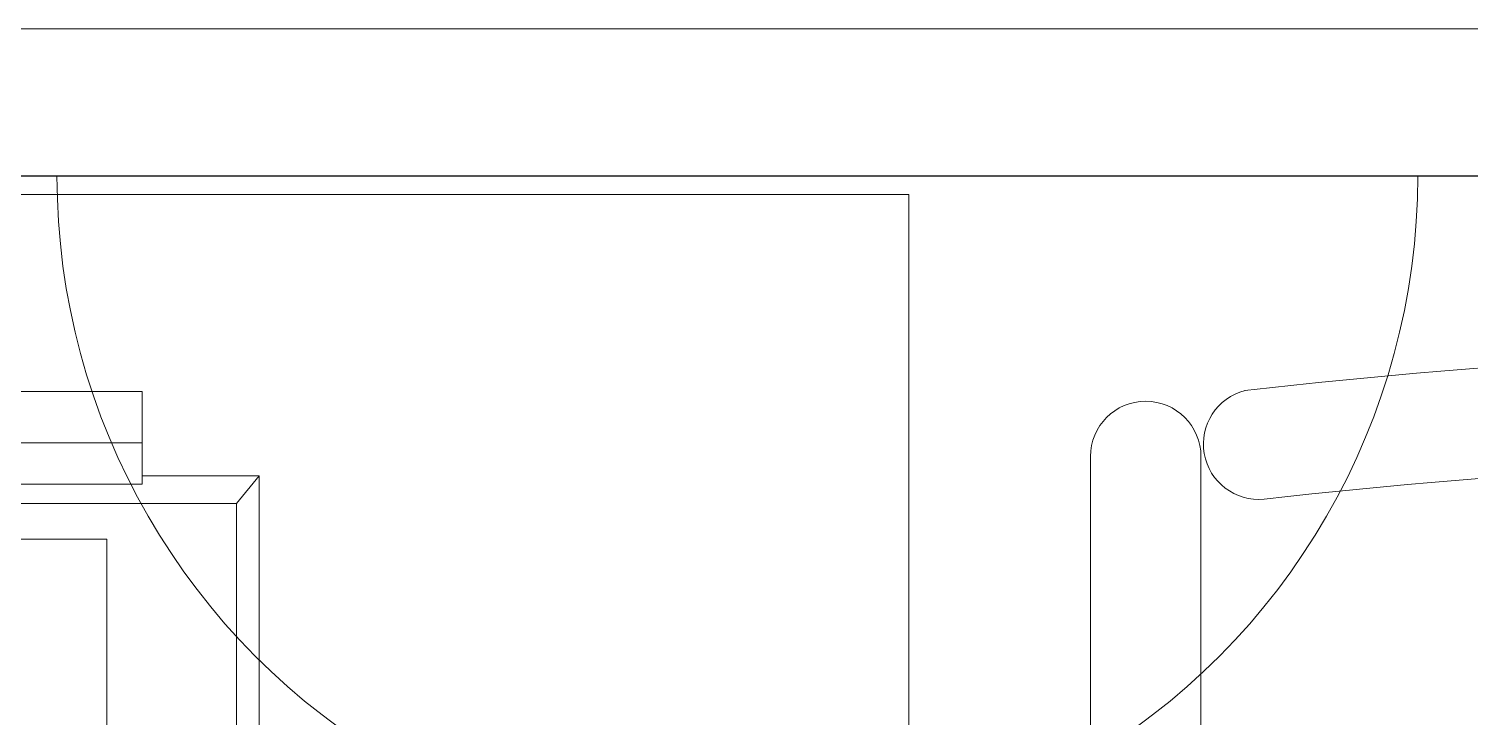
# Model space of a CAD drawing. Header units: metres. Extents: x 75097 to 220762, y -1557923 to -1361206.
# Drawn here: x 193038.7 to 193429.7, y -1455384.5 to -1455197.7 of the extents above; entities that cross this region are included whole.
import ezdxf

# ---------------------------------------------------------------- set-up
doc = ezdxf.new("R2010")
doc.units = ezdxf.units.M
doc.layers.get('0').update_dxf_attribs({"lineweight": 0})
doc.layers.add('A-100 - Copy$0$axes', color=8, linetype='Continuous')
for name, color, linetype, lineweight in [('A-100 - Copy$0$Medical Equipment and Furniture', 8, 'Continuous', 0), ('A-100 - Copy$0$NEW', 8, 'Continuous', 5), ('A-100 - Copy$0$Walls', 8, 'Continuous', 0)]:
    doc.layers.add(name, color=color, linetype=linetype, lineweight=lineweight)
doc.layers.add('E-POWR', color=7, linetype='Continuous', lineweight=9, true_color=0x4e7e3e)

# ---------------------------------------------------------------- blocks, each defined once
blk = doc.blocks.new('NORMAL SOCKET')
at = {"layer": 'E-POWR'}
for p, q in [((0, 307.68), (0, 615.36)), ((-307.68, 0), (307.68, 0))]:
    blk.add_line(p, q, dxfattribs=at)
blk.add_ellipse((0, 0), major_axis=(32.75, 305.93), ratio=1, start_param=4.81904, end_param=7.960633, dxfattribs=at)
blk = doc.blocks.new('*X106')
for p, q in [((5, 3), (5, 3)), ((5, 3), (5, 3)), ((5, 3), (5, 3)), ((5, 3), (5, 3)), ((5, 3), (5, 3)), ((5, 3), (5, 3)), ((5, 3), (5, 3)), ((5, 3), (5, 3)), ((5, 3), (5, 3)), ((5, 3), (5, 3)), ((5, 3), (5, 3)), ((5, 3), (5, 3)), ((5, 3), (5, 3)), ((5, 3), (5, 3)), ((5, 3), (5, 3)), ((5, 3), (5, 3)), ((5, 3), (5, 3)), ((5, 3), (5, 3)), ((5, 3), (5, 3)), ((5, 3), (5, 3)), ((5, 3), (5, 3)), ((5, 3), (5, 3)), ((5, 3), (5, 3)), ((5, 3), (5, 3)), ((5, 3), (5, 3)), ((5, 3), (5, 3)), ((5, 3), (5, 3)), ((5, 3), (5, 3)), ((5, 3), (5, 3)), ((5, 3), (5, 3)), ((5, 3), (5, 3)), ((5, 3), (5, 3)), ((5, 3), (5, 3)), ((5, 3), (5, 3)), ((5, 3), (5, 3)), ((5, 3), (5, 3)), ((5, 3), (5, 3)), ((5, 3), (5, 3)), ((5, 3), (5, 3)), ((5, 3), (5, 3)), ((5, 3), (5, 3)), ((5, 3), (5, 3)), ((5, 3), (5, 3)), ((5, 3), (5, 3)), ((5, 3), (5, 3)), ((5, 3), (5, 3)), ((5, 3), (5, 3)), ((5, 3), (5, 3)), ((5, 3), (5, 3)), ((5, 3), (5, 3)), ((5, 3), (5, 3)), ((5, 3), (5, 3)), ((5, 3), (5, 3)), ((5, 3), (5, 3)), ((5, 3), (5, 3)), ((5, 3), (5, 3)), ((5, 3), (5, 3)), ((5, 3), (5, 3)), ((5, 3), (5, 3)), ((5, 3), (5, 3)), ((5, 3), (5, 3)), ((5, 3), (5, 3)), ((5, 3), (5, 3)), ((5, 3), (5, 3)), ((5, 3), (5, 3)), ((5, 3), (5, 3)), ((6, 3), (5, 3)), ((5, 3), (5, 3)), ((6, 3), (5, 3)), ((5, 3), (5, 3)), ((6, 3), (5, 3)), ((5, 3), (5, 3)), ((6, 3), (5, 3)), ((5, 3), (5, 3)), ((5, 3), (5, 3)), ((5, 3), (5, 3)), ((5, 3), (5, 3)), ((5, 3), (5, 3)), ((5, 3), (5, 3)), ((5, 3), (5, 3)), ((5, 3), (5, 3)), ((5, 3), (5, 3)), ((5, 3), (5, 3)), ((5, 3), (5, 3)), ((5, 3), (5, 3)), ((5, 3), (5, 3)), ((5, 3), (5, 3)), ((5, 3), (5, 3)), ((5, 3), (5, 3)), ((5, 3), (5, 3)), ((5, 3), (5, 3)), ((5, 3), (5, 3)), ((5, 3), (5, 3)), ((5, 3), (5, 3)), ((5, 3), (5, 3)), ((5, 3), (5, 3)), ((6, 3), (6, 3)), ((6, 3), (6, 3)), ((6, 3), (6, 3)), ((6, 3), (6, 3)), ((6, 3), (6, 3)), ((6, 3), (6, 3)), ((6, 3), (6, 3)), ((6, 3), (6, 3)), ((6, 3), (6, 3)), ((6, 3), (6, 3)), ((6, 3), (6, 3)), ((6, 3), (6, 3)), ((6, 3), (6, 3)), ((6, 3), (6, 3)), ((6, 3), (6, 3)), ((6, 3), (6, 3)), ((6, 3), (6, 3)), ((6, 3), (6, 3)), ((6, 3), (6, 3)), ((6, 3), (6, 3)), ((6, 3), (6, 3)), ((6, 3), (6, 3)), ((6, 3), (6, 3)), ((6, 3), (6, 3)), ((6, 3), (6, 3)), ((6, 3), (6, 3)), ((6, 3), (6, 3)), ((6, 3), (6, 3)), ((6, 3), (6, 3)), ((6, 3), (6, 3)), ((6, 3), (6, 3)), ((6, 3), (6, 3)), ((6, 3), (6, 3)), ((6, 3), (6, 3)), ((6, 3), (6, 3)), ((6, 3), (6, 3)), ((6, 3), (6, 3)), ((6, 3), (6, 3)), ((6, 3), (6, 3)), ((6, 3), (6, 3)), ((6, 3), (6, 3)), ((6, 3), (6, 3)), ((6, 3), (6, 3)), ((6, 3), (6, 3)), ((6, 3), (6, 3)), ((6, 3), (6, 3)), ((6, 3), (6, 3)), ((6, 3), (6, 3)), ((6, 3), (6, 3)), ((6, 3), (6, 3)), ((6, 3), (6, 3)), ((6, 3), (6, 3)), ((6, 3), (6, 3)), ((6, 3), (6, 3)), ((6, 3), (6, 3)), ((6, 3), (6, 3)), ((6, 3), (6, 3)), ((6, 3), (6, 3)), ((6, 3), (6, 3)), ((6, 3), (6, 3)), ((6, 3), (6, 3)), ((6, 3), (6, 3)), ((6, 3), (6, 3)), ((6, 3), (6, 3)), ((6, 3), (6, 3)), ((6, 3), (6, 3)), ((6, 3), (6, 3)), ((6, 3), (6, 3)), ((6, 3), (6, 3)), ((6, 3), (6, 3)), ((6, 3), (6, 3)), ((6, 3), (6, 3)), ((6, 3), (6, 3)), ((6, 3), (6, 3)), ((6, 3), (6, 3)), ((6, 3), (6, 3)), ((6, 3), (6, 3)), ((6, 3), (6, 3)), ((6, 3), (6, 3)), ((6, 3), (6, 3)), ((6, 3), (6, 3)), ((6, 3), (6, 3)), ((6, 3), (6, 3)), ((6, 3), (6, 3)), ((6, 3), (6, 3)), ((6, 3), (6, 3)), ((6, 3), (6, 3)), ((6, 3), (6, 3)), ((6, 3), (6, 3)), ((6, 3), (6, 3)), ((6, 3), (6, 3)), ((6, 3), (6, 3)), ((6, 3), (6, 3)), ((6, 3), (6, 3)), ((6, 3), (6, 3)), ((6, 3), (6, 3)), ((6, 3), (6, 3)), ((6, 3), (6, 3)), ((6, 3), (6, 3)), ((6, 3), (6, 3)), ((6, 3), (6, 3)), ((6, 3), (6, 3)), ((6, 3), (6, 3)), ((6, 3), (6, 3)), ((6, 3), (6, 3)), ((6, 3), (6, 3)), ((6, 3), (6, 3)), ((6, 3), (6, 3)), ((6, 3), (6, 3)), ((6, 3), (6, 3)), ((6, 3), (6, 3)), ((6, 3), (6, 3)), ((6, 3), (6, 3)), ((6, 3), (6, 3)), ((6, 3), (6, 3)), ((6, 3), (6, 3)), ((6, 3), (6, 3)), ((6, 3), (6, 3)), ((6, 3), (6, 3)), ((6, 3), (6, 3)), ((6, 3), (6, 3)), ((6, 3), (6, 3)), ((6, 3), (6, 3)), ((6, 3), (6, 3)), ((6, 3), (6, 3)), ((6, 3), (6, 3)), ((6, 3), (6, 3)), ((6, 3), (6, 3)), ((6, 3), (6, 3)), ((6, 3), (6, 3)), ((6, 3), (6, 3)), ((6, 3), (6, 3)), ((6, 3), (6, 3)), ((6, 3), (6, 3)), ((6, 3), (6, 3)), ((6, 3), (6, 3)), ((6, 3), (6, 3)), ((6, 3), (6, 3)), ((6, 3), (6, 3)), ((6, 3), (6, 3)), ((6, 3), (6, 3)), ((6, 3), (6, 3)), ((6, 3), (6, 3)), ((6, 3), (6, 3)), ((6, 3), (6, 3)), ((6, 3), (6, 3)), ((6, 3), (6, 3)), ((6, 3), (6, 3)), ((6, 3), (6, 3)), ((6, 3), (6, 3)), ((6, 3), (6, 3)), ((6, 3), (6, 3)), ((6, 3), (6, 3)), ((6, 3), (6, 3)), ((6, 3), (6, 3)), ((6, 3), (6, 3)), ((6, 3), (6, 3)), ((6, 3), (6, 3)), ((6, 3), (6, 3)), ((6, 3), (6, 3)), ((6, 3), (6, 3)), ((6, 3), (6, 3)), ((6, 3), (6, 3)), ((6, 3), (6, 3)), ((6, 3), (6, 3)), ((6, 3), (6, 3)), ((6, 3), (6, 3)), ((6, 3), (6, 3)), ((6, 3), (6, 3)), ((6, 3), (6, 3)), ((6, 3), (6, 3)), ((6, 3), (6, 3)), ((6, 3), (6, 3)), ((6, 3), (6, 3)), ((6, 3), (6, 3)), ((6, 3), (6, 3)), ((6, 3), (6, 3)), ((6, 3), (6, 3)), ((6, 3), (6, 3)), ((6, 3), (6, 3)), ((6, 3), (6, 3)), ((6, 3), (6, 3)), ((6, 3), (6, 3)), ((6, 3), (6, 3)), ((6, 3), (6, 3)), ((6, 3), (6, 3)), ((6, 3), (6, 3)), ((6, 3), (6, 3)), ((6, 3), (6, 3)), ((6, 3), (6, 3)), ((6, 3), (6, 3)), ((6, 3), (6, 3)), ((6, 3), (6, 3)), ((6, 3), (6, 3)), ((6, 3), (6, 3)), ((6, 3), (6, 3)), ((6, 3), (6, 3)), ((6, 3), (6, 3)), ((6, 3), (6, 3)), ((6, 3), (6, 3)), ((6, 3), (6, 3)), ((6, 3), (6, 3)), ((6, 3), (6, 3)), ((6, 3), (6, 3)), ((6, 3), (5, 3)), ((6, 3), (5, 3)), ((6, 3), (5, 3)), ((6, 3), (5, 3)), ((6, 3), (5, 3)), ((6, 3), (6, 3)), ((6, 3), (6, 3)), ((6, 3), (6, 3)), ((6, 3), (6, 3)), ((6, 3), (6, 3)), ((6, 3), (6, 3)), ((6, 3), (6, 3)), ((6, 3), (6, 3)), ((6, 3), (6, 3)), ((6, 3), (6, 3)), ((6, 3), (6, 3)), ((6, 3), (6, 3)), ((6, 3), (6, 3)), ((6, 3), (6, 3)), ((6, 3), (6, 3)), ((6, 3), (6, 3)), ((6, 3), (6, 3)), ((6, 3), (6, 3)), ((6, 3), (6, 3)), ((6, 3), (6, 3)), ((6, 3), (6, 3)), ((6, 3), (6, 3)), ((6, 3), (6, 3)), ((6, 3), (6, 3)), ((6, 3), (6, 3)), ((6, 3), (6, 3)), ((6, 3), (6, 3)), ((6, 3), (6, 3)), ((6, 3), (6, 3)), ((6, 3), (6, 3)), ((6, 3), (6, 3)), ((6, 3), (6, 3)), ((6, 3), (6, 3)), ((6, 3), (6, 3)), ((6, 3), (6, 3)), ((6, 3), (6, 3)), ((6, 3), (6, 3)), ((6, 3), (6, 3)), ((6, 3), (6, 3)), ((6, 3), (6, 3)), ((6, 3), (6, 3)), ((6, 3), (6, 3)), ((6, 3), (6, 3)), ((6, 3), (6, 3)), ((6, 3), (6, 3)), ((6, 3), (6, 3)), ((6, 3), (6, 3)), ((6, 3), (6, 3)), ((6, 3), (6, 3)), ((6, 3), (6, 3)), ((6, 3), (6, 3)), ((6, 3), (6, 3)), ((6, 3), (6, 3)), ((6, 3), (6, 3)), ((6, 3), (6, 3)), ((6, 3), (6, 3)), ((6, 3), (6, 3)), ((6, 3), (6, 3)), ((6, 3), (6, 3)), ((6, 3), (6, 3)), ((6, 3), (6, 3)), ((6, 3), (6, 3)), ((6, 3), (6, 3)), ((6, 3), (6, 3)), ((6, 3), (6, 3)), ((6, 3), (6, 3)), ((6, 3), (6, 3)), ((6, 3), (6, 3)), ((6, 3), (6, 3)), ((6, 3), (6, 3)), ((6, 3), (6, 3)), ((6, 3), (6, 3)), ((6, 3), (6, 3)), ((6, 3), (6, 3)), ((6, 3), (6, 3)), ((6, 3), (6, 3)), ((6, 3), (6, 3)), ((6, 3), (6, 3)), ((6, 3), (6, 3)), ((6, 3), (6, 3)), ((6, 3), (6, 3)), ((6, 3), (6, 3)), ((6, 3), (6, 3)), ((6, 3), (6, 3)), ((6, 3), (6, 3)), ((6, 3), (6, 3)), ((6, 3), (6, 3)), ((6, 3), (6, 3)), ((6, 3), (6, 3)), ((6, 3), (6, 3)), ((6, 3), (6, 3)), ((6, 3), (6, 3)), ((6, 3), (6, 3)), ((6, 3), (6, 3)), ((6, 3), (6, 3)), ((6, 3), (6, 3)), ((6, 3), (6, 3)), ((6, 3), (6, 3)), ((6, 3), (6, 3)), ((6, 3), (6, 3)), ((6, 3), (6, 3)), ((6, 3), (6, 3)), ((6, 3), (6, 3)), ((6, 3), (6, 3)), ((6, 3), (6, 3)), ((6, 3), (6, 3)), ((6, 3), (6, 3)), ((6, 3), (6, 3)), ((6, 3), (6, 3)), ((6, 3), (6, 3)), ((6, 3), (6, 3)), ((6, 3), (6, 3)), ((6, 3), (6, 3)), ((6, 3), (6, 3)), ((6, 3), (6, 3)), ((6, 3), (6, 3)), ((6, 3), (6, 3)), ((6, 3), (6, 3)), ((6, 3), (6, 3)), ((6, 3), (6, 3)), ((6, 3), (6, 3)), ((6, 3), (6, 3)), ((6, 3), (6, 3)), ((6, 3), (6, 3)), ((6, 3), (6, 3)), ((6, 3), (6, 3)), ((6, 3), (6, 3)), ((6, 3), (6, 3)), ((6, 3), (6, 3)), ((6, 3), (6, 3)), ((6, 3), (6, 3)), ((6, 3), (6, 3)), ((6, 3), (6, 3)), ((6, 3), (6, 3)), ((6, 3), (6, 3)), ((6, 3), (6, 3)), ((6, 3), (6, 3)), ((6, 3), (6, 3)), ((6, 3), (6, 3)), ((6, 3), (6, 3)), ((6, 3), (6, 3)), ((6, 3), (6, 3)), ((6, 3), (6, 3)), ((6, 3), (6, 3)), ((6, 3), (6, 3)), ((6, 3), (6, 3)), ((6, 3), (6, 3)), ((6, 3), (6, 3)), ((6, 3), (6, 3)), ((6, 3), (6, 3)), ((6, 3), (6, 3)), ((6, 3), (6, 3)), ((6, 3), (6, 3)), ((6, 3), (6, 3)), ((6, 3), (6, 3)), ((6, 3), (6, 3)), ((6, 3), (6, 3)), ((6, 3), (6, 3)), ((6, 3), (6, 3)), ((6, 3), (6, 3)), ((6, 3), (6, 3)), ((6, 3), (6, 3)), ((6, 3), (6, 3)), ((6, 3), (6, 3)), ((6, 3), (6, 3)), ((6, 3), (6, 3)), ((6, 3), (6, 3)), ((6, 3), (6, 3)), ((6, 3), (6, 3)), ((6, 3), (6, 3)), ((6, 3), (6, 3)), ((6, 3), (6, 3)), ((6, 3), (6, 3)), ((6, 3), (6, 3)), ((6, 3), (6, 3)), ((6, 3), (6, 3)), ((6, 3), (6, 3)), ((6, 3), (6, 3)), ((6, 3), (6, 3)), ((6, 3), (6, 3)), ((6, 3), (6, 3)), ((6, 3), (6, 3)), ((6, 3), (6, 3)), ((6, 3), (6, 3)), ((6, 3), (6, 3)), ((6, 3), (6, 3)), ((6, 3), (6, 3)), ((6, 3), (6, 3)), ((6, 3), (6, 3)), ((6, 3), (6, 3)), ((6, 3), (6, 3)), ((6, 3), (6, 3)), ((6, 3), (6, 3)), ((6, 3), (6, 3)), ((6, 3), (6, 3)), ((6, 3), (6, 3)), ((6, 3), (6, 3)), ((6, 3), (6, 3)), ((6, 3), (6, 3)), ((6, 3), (6, 3)), ((6, 3), (6, 3)), ((6, 3), (6, 3)), ((6, 3), (6, 3)), ((6, 3), (6, 3)), ((6, 3), (6, 3)), ((6, 3), (6, 3)), ((6, 3), (6, 3)), ((6, 3), (6, 3)), ((6, 3), (6, 3)), ((6, 3), (6, 3)), ((6, 3), (6, 3)), ((6, 3), (6, 3)), ((6, 3), (6, 3)), ((6, 3), (6, 3)), ((6, 3), (6, 3)), ((6, 3), (6, 3)), ((6, 3), (6, 3)), ((6, 3), (6, 3)), ((6, 3), (6, 3)), ((6, 3), (6, 3)), ((6, 3), (6, 3)), ((6, 3), (6, 3)), ((6, 3), (6, 3)), ((6, 3), (6, 3)), ((6, 3), (6, 3)), ((6, 3), (6, 3)), ((6, 3), (6, 3)), ((6, 3), (6, 3)), ((6, 3), (6, 3)), ((6, 3), (6, 3)), ((6, 3), (6, 3)), ((6, 3), (6, 3)), ((6, 3), (6, 3)), ((6, 3), (6, 3)), ((6, 3), (6, 3)), ((6, 3), (6, 3)), ((6, 3), (6, 3)), ((6, 3), (6, 3)), ((6, 3), (6, 3)), ((6, 3), (6, 3)), ((6, 3), (6, 3)), ((6, 3), (6, 3)), ((6, 3), (6, 3)), ((6, 3), (6, 3)), ((6, 3), (6, 3)), ((6, 3), (6, 3)), ((6, 3), (6, 3)), ((6, 3), (6, 3)), ((6, 3), (6, 3)), ((6, 3), (6, 3)), ((6, 3), (6, 3)), ((6, 3), (6, 3)), ((6, 3), (6, 3)), ((6, 3), (6, 3)), ((6, 3), (6, 3)), ((6, 3), (6, 3)), ((6, 3), (6, 3)), ((6, 3), (6, 3)), ((6, 3), (6, 3)), ((6, 3), (6, 3)), ((6, 3), (6, 3)), ((6, 3), (6, 3)), ((6, 3), (6, 3)), ((6, 3), (6, 3)), ((6, 3), (6, 3)), ((6, 3), (6, 3)), ((6, 3), (6, 3)), ((6, 3), (6, 3)), ((6, 3), (6, 3)), ((6, 3), (6, 3)), ((6, 3), (6, 3)), ((6, 3), (6, 3)), ((6, 3), (6, 3)), ((6, 3), (6, 3)), ((6, 3), (6, 3)), ((6, 3), (6, 3)), ((6, 3), (6, 3)), ((6, 3), (6, 3)), ((6, 3), (6, 3)), ((6, 3), (6, 3)), ((6, 3), (6, 3)), ((6, 3), (6, 3)), ((6, 3), (6, 3)), ((6, 3), (6, 3)), ((6, 3), (6, 3)), ((6, 3), (6, 3)), ((6, 3), (6, 3)), ((6, 3), (6, 3)), ((6, 3), (6, 3)), ((6, 3), (6, 3)), ((6, 3), (6, 3)), ((6, 3), (6, 3)), ((6, 3), (6, 3)), ((6, 3), (6, 3)), ((6, 3), (6, 3)), ((6, 3), (6, 3)), ((6, 3), (6, 3)), ((6, 3), (6, 3)), ((6, 3), (6, 3)), ((6, 3), (6, 3)), ((6, 3), (6, 3)), ((6, 3), (6, 3)), ((6, 3), (6, 3)), ((6, 3), (6, 3)), ((6, 3), (6, 3)), ((6, 3), (6, 3)), ((6, 3), (6, 3)), ((6, 3), (6, 3)), ((6, 3), (6, 3)), ((6, 3), (6, 3)), ((6, 3), (6, 3)), ((6, 3), (6, 3)), ((6, 3), (6, 3)), ((6, 3), (6, 3)), ((6, 3), (6, 3)), ((6, 3), (6, 3)), ((6, 3), (6, 3))]:
    blk.add_line(p, q)
blk = doc.blocks.new('*X107')
for p, q in [((13, 1), (13, 1)), ((13, 1), (13, 1)), ((13, 1), (13, 1)), ((13, 1), (13, 1)), ((13, 1), (13, 1)), ((13, 1), (13, 1)), ((13, 1), (13, 1)), ((13, 1), (13, 1)), ((13, 1), (13, 1)), ((13, 1), (13, 1)), ((13, 1), (13, 1)), ((13, 1), (13, 1)), ((13, 1), (13, 1)), ((13, 1), (13, 1)), ((13, 1), (13, 1)), ((13, 1), (14, 1)), ((13, 1), (14, 1)), ((13, 1), (14, 1)), ((13, 1), (13, 1)), ((13, 1), (13, 1)), ((13, 1), (13, 1)), ((13, 1), (13, 1)), ((13, 1), (13, 1)), ((13, 1), (13, 1)), ((13, 1), (13, 1)), ((13, 1), (13, 1)), ((13, 1), (13, 1)), ((13, 1), (13, 1)), ((13, 1), (13, 1)), ((13, 1), (13, 1)), ((13, 1), (13, 1)), ((13, 1), (13, 1)), ((13, 1), (13, 1)), ((13, 1), (13, 1)), ((13, 1), (13, 1)), ((13, 1), (13, 1)), ((13, 1), (13, 1)), ((13, 1), (13, 1)), ((13, 1), (13, 1)), ((13, 1), (13, 1)), ((13, 1), (13, 1)), ((13, 1), (13, 1)), ((13, 1), (13, 1)), ((13, 1), (13, 1)), ((13, 1), (13, 1)), ((13, 1), (13, 1)), ((13, 1), (13, 1)), ((13, 1), (13, 1)), ((13, 1), (13, 1)), ((13, 1), (13, 1)), ((13, 1), (13, 1)), ((13, 1), (13, 1)), ((13, 1), (13, 1)), ((13, 1), (13, 1)), ((13, 1), (13, 1)), ((13, 1), (13, 1)), ((13, 1), (13, 1)), ((13, 1), (13, 1)), ((13, 1), (13, 1)), ((13, 1), (13, 1)), ((13, 1), (13, 1)), ((13, 1), (13, 1)), ((13, 1), (13, 1)), ((13, 1), (13, 1)), ((13, 1), (13, 1)), ((13, 1), (13, 1)), ((13, 1), (13, 1)), ((13, 1), (13, 1)), ((13, 1), (13, 1)), ((13, 1), (13, 1)), ((13, 1), (13, 1)), ((13, 1), (13, 1)), ((13, 1), (13, 1)), ((13, 1), (13, 1)), ((13, 1), (13, 1)), ((13, 1), (13, 1)), ((13, 1), (13, 1)), ((13, 1), (13, 1)), ((13, 1), (13, 1)), ((13, 1), (13, 1)), ((13, 1), (13, 1)), ((13, 1), (13, 1)), ((13, 1), (13, 1)), ((13, 1), (13, 1)), ((13, 1), (13, 1)), ((13, 1), (13, 1)), ((13, 1), (13, 1)), ((13, 1), (13, 1)), ((13, 1), (13, 1)), ((13, 1), (13, 1)), ((13, 1), (13, 1)), ((13, 1), (13, 1)), ((13, 1), (13, 1)), ((13, 1), (13, 1)), ((13, 1), (13, 1)), ((13, 1), (13, 1)), ((13, 1), (13, 1)), ((13, 1), (13, 1)), ((13, 1), (13, 1)), ((13, 1), (13, 1)), ((13, 1), (13, 1)), ((13, 1), (13, 1)), ((13, 1), (13, 1)), ((13, 1), (13, 1)), ((13, 1), (13, 1)), ((13, 1), (13, 1)), ((13, 1), (13, 1)), ((13, 1), (13, 1)), ((13, 1), (13, 1)), ((13, 1), (13, 1)), ((13, 1), (13, 1)), ((13, 1), (13, 1)), ((13, 1), (13, 1)), ((13, 1), (13, 1)), ((13, 1), (13, 1)), ((13, 1), (13, 1)), ((13, 1), (13, 1)), ((13, 1), (13, 1)), ((13, 1), (13, 1)), ((13, 1), (13, 1)), ((13, 1), (13, 1)), ((13, 1), (13, 1)), ((13, 1), (13, 1)), ((13, 1), (14, 1)), ((13, 0), (13, 0)), ((13, 0), (13, 0)), ((13, 0), (13, 0)), ((13, 0), (13, 0)), ((13, 0), (13, 0)), ((13, 0), (13, 0)), ((13, 0), (13, 0)), ((13, 0), (13, 0)), ((13, 0), (13, 0)), ((13, 0), (13, 0)), ((13, 0), (13, 0)), ((13, 0), (13, 0)), ((13, 0), (13, 0)), ((13, 0), (13, 0)), ((13, 0), (13, 0)), ((13, 0), (13, 0)), ((13, 0), (13, 0)), ((13, 0), (13, 0)), ((13, 0), (13, 0)), ((13, 0), (13, 0)), ((13, 0), (13, 0)), ((13, 0), (13, 0)), ((13, 0), (13, 0)), ((13, 0), (13, 0)), ((13, 0), (13, 0)), ((13, 0), (13, 0)), ((13, 0), (13, 0)), ((13, 0), (13, 0)), ((13, 0), (13, 0)), ((13, 0), (13, 0)), ((13, 0), (13, 0)), ((13, 0), (13, 0)), ((13, 0), (13, 0)), ((13, 0), (13, 0)), ((13, 0), (13, 0)), ((13, 0), (13, 0)), ((13, 0), (13, 0)), ((13, 0), (13, 0)), ((13, 0), (13, 0)), ((13, 0), (13, 0)), ((13, 0), (13, 0)), ((13, 0), (13, 0)), ((13, 0), (13, 0)), ((13, 0), (13, 0)), ((13, 0), (13, 0)), ((13, 0), (13, 0)), ((13, 0), (13, 0)), ((13, 0), (13, 0)), ((13, 0), (14, 0)), ((13, 0), (14, 0)), ((13, 0), (13, 0)), ((13, 0), (14, 0)), ((14, 1), (14, 1)), ((14, 1), (14, 1)), ((14, 1), (14, 1)), ((14, 1), (14, 1)), ((14, 1), (14, 1)), ((14, 1), (14, 1)), ((14, 1), (14, 1)), ((14, 1), (14, 1)), ((14, 1), (14, 1)), ((14, 1), (14, 1)), ((14, 1), (14, 1)), ((14, 1), (14, 1)), ((14, 1), (14, 1)), ((14, 1), (14, 1)), ((14, 1), (14, 1)), ((14, 1), (14, 1)), ((14, 1), (14, 1)), ((14, 1), (14, 1)), ((14, 1), (14, 1)), ((14, 1), (14, 1)), ((14, 1), (14, 1)), ((14, 1), (14, 1)), ((14, 1), (14, 1)), ((14, 1), (14, 1)), ((14, 1), (14, 1)), ((14, 1), (14, 1)), ((14, 1), (14, 1)), ((14, 1), (14, 1)), ((14, 1), (14, 1)), ((14, 1), (14, 1)), ((14, 1), (14, 1)), ((14, 1), (14, 1)), ((14, 1), (14, 1)), ((14, 1), (14, 1)), ((14, 1), (14, 1)), ((14, 1), (14, 1)), ((14, 1), (14, 1)), ((14, 1), (14, 1)), ((14, 1), (14, 1)), ((14, 1), (14, 1)), ((14, 1), (14, 1)), ((14, 1), (14, 1)), ((14, 1), (14, 1)), ((14, 1), (14, 1)), ((14, 1), (14, 1)), ((14, 1), (14, 1)), ((14, 1), (14, 1)), ((14, 1), (14, 1)), ((14, 1), (14, 1)), ((14, 1), (14, 1)), ((14, 1), (14, 1)), ((14, 1), (14, 1)), ((14, 1), (14, 1)), ((14, 1), (14, 1)), ((14, 1), (14, 1)), ((14, 1), (14, 1)), ((14, 1), (14, 1)), ((14, 1), (14, 1)), ((14, 1), (14, 1)), ((14, 1), (14, 1)), ((14, 1), (14, 1)), ((14, 1), (14, 1)), ((14, 1), (14, 1)), ((14, 1), (14, 1)), ((14, 1), (14, 1)), ((14, 1), (14, 1)), ((14, 1), (14, 1)), ((14, 1), (14, 1)), ((14, 1), (14, 1)), ((14, 1), (14, 1)), ((14, 1), (14, 1)), ((14, 1), (14, 1)), ((14, 1), (14, 1)), ((14, 1), (14, 1)), ((14, 1), (14, 1)), ((14, 1), (14, 1)), ((14, 1), (14, 1)), ((14, 1), (14, 1)), ((14, 1), (14, 1)), ((14, 1), (14, 1)), ((14, 1), (14, 1)), ((14, 1), (14, 1)), ((14, 1), (14, 1)), ((14, 1), (14, 1)), ((14, 1), (14, 1)), ((14, 1), (14, 1)), ((14, 1), (14, 1)), ((14, 1), (14, 1)), ((14, 1), (14, 1)), ((14, 1), (14, 1)), ((14, 1), (14, 1)), ((14, 1), (14, 1)), ((14, 1), (14, 1)), ((14, 1), (14, 1)), ((14, 0), (14, 0)), ((14, 0), (14, 0)), ((14, 0), (14, 0)), ((14, 0), (14, 0)), ((14, 0), (14, 0)), ((14, 0), (14, 0)), ((14, 0), (14, 0)), ((14, 0), (14, 0)), ((14, 0), (14, 0)), ((14, 0), (14, 0)), ((14, 0), (14, 0)), ((14, 0), (14, 0)), ((14, 0), (14, 0)), ((14, 0), (14, 0)), ((14, 0), (14, 0)), ((14, 0), (14, 0)), ((14, 0), (14, 0)), ((14, 0), (14, 0)), ((14, 0), (14, 0)), ((14, 0), (14, 0)), ((14, 0), (14, 0)), ((14, 0), (14, 0)), ((14, 0), (14, 0)), ((14, 0), (14, 0)), ((14, 0), (14, 0)), ((14, 0), (14, 0)), ((14, 0), (14, 0)), ((14, 0), (14, 0)), ((14, 0), (14, 0)), ((14, 0), (14, 0)), ((14, 0), (14, 0)), ((14, 0), (14, 0)), ((14, 0), (14, 0)), ((14, 0), (14, 0)), ((14, 0), (14, 0)), ((14, 0), (14, 0)), ((14, 0), (14, 0)), ((14, 0), (14, 0)), ((14, 0), (14, 0)), ((14, 0), (14, 0)), ((14, 0), (14, 0)), ((14, 0), (14, 0)), ((14, 0), (14, 0)), ((14, 0), (14, 0)), ((14, 0), (14, 0)), ((14, 0), (14, 0)), ((14, 0), (14, 0)), ((14, 0), (14, 0)), ((13, 0), (13, 0)), ((13, 0), (14, 0)), ((13, 0), (13, 0)), ((13, 0), (14, 0)), ((13, 0), (13, 0)), ((13, 0), (14, 0)), ((13, 0), (13, 0)), ((13, 0), (13, 0)), ((13, 0), (13, 0)), ((13, 0), (13, 0)), ((13, 0), (14, 0)), ((13, 0), (13, 0)), ((13, 0), (14, 0)), ((13, 0), (13, 0)), ((13, 0), (14, 0)), ((13, 0), (13, 0)), ((13, 0), (14, 0)), ((13, 0), (13, 0)), ((13, 0), (14, 0)), ((13, 0), (13, 0)), ((13, 0), (14, 0)), ((13, 0), (13, 0)), ((13, 0), (14, 0)), ((13, 0), (13, 0)), ((13, 0), (13, 0)), ((13, 0), (13, 0)), ((13, 0), (14, 0)), ((13, 0), (13, 0)), ((13, 0), (14, 0)), ((13, 0), (13, 0)), ((13, 0), (14, 0)), ((13, 0), (13, 0)), ((13, 0), (14, 0)), ((13, 0), (13, 0)), ((13, 0), (13, 0)), ((13, 0), (13, 0)), ((13, 0), (13, 0)), ((13, 0), (13, 0)), ((13, 0), (13, 0)), ((13, 0), (13, 0)), ((13, 0), (13, 0)), ((13, 0), (13, 0)), ((13, 0), (13, 0)), ((13, 0), (13, 0)), ((13, 0), (13, 0)), ((13, 0), (13, 0)), ((13, 0), (13, 0)), ((13, 0), (13, 0)), ((13, 0), (13, 0)), ((13, 0), (13, 0)), ((13, 0), (13, 0)), ((13, 0), (13, 0)), ((13, 0), (13, 0)), ((13, 0), (13, 0)), ((13, 0), (13, 0)), ((13, 0), (13, 0)), ((13, 0), (13, 0)), ((13, 0), (13, 0)), ((13, 0), (13, 0)), ((13, 0), (13, 0)), ((13, 0), (13, 0)), ((13, 0), (13, 0)), ((13, 0), (13, 0)), ((13, 0), (13, 0)), ((13, -1), (13, -1)), ((13, -1), (13, -1)), ((13, -1), (13, -1)), ((13, -1), (13, -1)), ((13, -1), (13, -1)), ((13, -1), (14, -1)), ((13, -1), (13, -1)), ((14, 0), (14, 0)), ((14, 0), (14, 0)), ((14, 0), (14, 0)), ((14, 0), (14, 0)), ((14, 0), (14, 0)), ((14, 0), (14, 0)), ((14, 0), (14, 0)), ((14, 0), (14, 0)), ((14, 0), (14, 0)), ((14, 0), (14, 0)), ((14, 0), (14, 0)), ((14, 0), (14, 0)), ((14, 0), (14, 0)), ((14, 0), (14, 0)), ((14, 0), (14, 0)), ((13, 0), (14, 0)), ((14, 0), (14, 0)), ((14, 0), (14, 0)), ((14, 0), (14, 0)), ((14, 0), (14, 0)), ((14, 0), (14, 0)), ((14, 0), (14, 0)), ((14, 0), (14, 0)), ((14, 0), (14, 0)), ((14, 0), (14, 0)), ((14, 0), (14, 0)), ((14, 0), (14, 0)), ((14, 0), (14, 0)), ((14, 0), (14, 0)), ((14, 0), (14, 0)), ((14, 0), (14, 0)), ((14, 0), (14, 0)), ((14, 0), (14, 0)), ((14, 0), (14, 0)), ((14, 0), (14, 0)), ((14, 0), (14, 0)), ((14, 0), (14, 0)), ((14, 0), (14, 0)), ((14, 0), (14, 0)), ((14, 0), (14, 0)), ((14, 0), (14, 0)), ((14, 0), (14, 0)), ((14, 0), (14, 0)), ((14, 0), (14, 0)), ((14, 0), (14, 0)), ((14, 0), (14, 0)), ((14, 0), (14, 0)), ((14, 0), (14, 0)), ((14, 0), (14, 0)), ((14, 0), (14, 0)), ((14, -1), (14, -1)), ((14, -1), (14, -1)), ((14, -1), (14, -1)), ((14, -1), (14, -1)), ((14, -1), (14, -1))]:
    blk.add_line(p, q)
blk = doc.blocks.new('A-100 - Copy$0$GF21042-P')
for p, q in [((0.7, 0.6), (-0.7, 0.6)), ((0.7, 0), (0.7, 0.6))]:
    blk.add_line(p, q)
for points in [[(0.7, 0.6), (0.7, 0.6), (0.7, 0.6), (0.7, 0.6), (0.7, 0.6), (0.7, 0.6), (0.7, 0.6), (0.7, 0.6), (0.7, 0.6), (0.7, 0.6), (0.7, 0.6), (0.7, 0.6), (0.7, 0.6), (0.7, 0.6), (0.7, 0.6), (0.7, 0.6), (0.7, 0.6), (0.7, 0.6), (0.7, 0.6), (0.7, 0.6), (0.7, 0.6), (0.7, 0.6), (0.7, 0.6), (0.7, 0.6), (0.7, 0.6), (0.7, 0.6), (0.7, 0.6), (0.7, 0.6), (0.7, 0.6), (0.7, 0.6), (0.7, 0.6), (0.7, 0.6), (0.7, 0.6), (0.7, 0.6), (0.7, 0.6), (0.7, 0.6), (0.7, 0.6), (0.7, 0.6), (0.7, 0.6), (0.7, 0.6), (0.7, 0.6), (0.7, 0.6), (0.7, 0.6), (0.7, 0.6), (0.7, 0.6), (0.7, 0.6), (0.7, 0.6), (0.7, 0.6), (0.7, 0.6), (0.7, 0.6), (0.7, 0.6), (0.7, 0.6), (0.7, 0.6), (0.7, 0.6), (0.7, 0.6), (0.7, 0.6), (0.7, 0.6), (0.7, 0.6), (0.7, 0.6), (0.7, 0.6), (0.7, 0.6), (0.7, 0.6), (0.7, 0.6), (0.7, 0.6), (0.7, 0.6), (0.7, 0.6), (0.7, 0.6), (0.7, 0.6), (0.7, 0.6), (0.7, 0.6), (0.7, 0.6), (0.7, 0.6), (0.7, 0.6), (0.7, 0.6), (0.7, 0.6), (0.7, 0.6), (0.7, 0.6), (0.7, 0.6), (0.7, 0.6), (0.7, 0.6), (0.7, 0.6), (0.7, 0.6), (0.7, 0.6), (0.7, 0.6), (0.7, 0.6), (0.7, 0.6), (0.7, 0.6), (0.7, 0.6), (0.7, 0.6), (0.7, 0.6), (0.7, 0.6), (0.7, 0.6), (0.7, 0.6), (0.7, 0.6), (0.7, 0.6), (0.7, 0.6), (0.7, 0.6), (0.7, 0.6), (0.7, 0.6), (0.7, 0.6), (0.7, 0.6), (0.7, 0.6), (0.7, 0.6), (0.7, 0.6), (0.7, 0.6), (0.7, 0.6), (0.7, 0.6), (0.7, 0.6), (0.7, 0.6), (0.7, 0.6), (0.7, 0.6), (0.7, 0.6), (0.7, 0.6), (0.7, 0.6), (0.7, 0.6), (0.7, 0.6), (0.7, 0.6), (0.7, 0.6), (0.7, 0.6), (0.7, 0.6), (0.7, 0.6), (0.7, 0.6), (0.7, 0.6), (0.7, 0.6), (0.7, 0.6), (0.7, 0.6), (0.7, 0.6), (0.7, 0.6), (0.7, 0.6), (0.7, 0.6), (0.7, 0.6), (0.7, 0.6), (0.7, 0.6), (0.7, 0.6), (0.7, 0.6), (0.7, 0.6), (0.7, 0.6), (0.7, 0.6), (0.7, 0.6), (0.7, 0.6), (0.7, 0.6), (0.7, 0.6), (0.7, 0.6), (0.7, 0.6), (0.7, 0.6), (0.7, 0.6), (0.7, 0.6), (0.7, 0.6), (0.7, 0.6), (0.7, 0.6), (0.7, 0.6), (0.7, 0.6), (0.7, 0.6), (0.7, 0.6), (0.7, 0.6), (0.7, 0.6), (0.7, 0.6), (0.7, 0.6), (0.7, 0.6), (0.7, 0.6), (0.7, 0.6), (0.7, 0.6), (0.7, 0.6), (0.7, 0.6), (0.7, 0.6), (0.7, 0.6), (0.7, 0.6), (0.7, 0.6), (0.7, 0.6), (0.7, 0.6), (0.7, 0.6), (0.7, 0.6), (0.7, 0.6), (0.7, 0.6), (0.7, 0.6), (0.7, 0.6), (0.7, 0.6), (0.7, 0.6), (0.7, 0.6), (0.7, 0.6), (0.7, 0.6), (0.7, 0.6), (0.7, 0.6), (0.7, 0.6), (0.7, 0.6), (0.7, 0.6), (0.7, 0.6), (0.7, 0.6), (0.7, 0.6), (0.7, 0.6), (0.7, 0.6), (0.7, 0.6), (0.7, 0.6), (0.7, 0.6), (0.7, 0.6), (0.7, 0.6), (0.7, 0.6), (0.7, 0.6), (0.7, 0.6), (0.7, 0.6), (0.7, 0.6), (0.7, 0.6), (0.7, 0.6), (0.7, 0.6), (0.7, 0.6), (0.7, 0.6), (0.7, 0.6), (0.7, 0.6), (0.7, 0.6), (0.7, 0.6), (0.7, 0.6), (0.7, 0.6), (0.7, 0.6), (0.7, 0.6), (0.7, 0.6), (0.7, 0.6), (0.7, 0.6), (0.7, 0.6), (0.7, 0.6)], [(0.7, 0.6), (0.7, 0.6), (0.7, 0.6), (0.7, 0.6), (0.7, 0.6), (0.7, 0.6), (0.7, 0.6), (0.7, 0.6), (0.7, 0.6), (0.7, 0.6), (0.7, 0.6), (0.7, 0.6), (0.7, 0.6), (0.7, 0.6), (0.7, 0.6), (0.7, 0.6), (0.7, 0.6), (0.7, 0.6), (0.7, 0.6), (0.7, 0.6), (0.7, 0.6), (0.7, 0.6), (0.7, 0.6), (0.7, 0.6), (0.7, 0.6), (0.7, 0.6), (0.7, 0.6), (0.7, 0.6), (0.7, 0.6), (0.7, 0.6), (0.7, 0.6), (0.7, 0.6), (0.7, 0.6), (0.7, 0.6), (0.7, 0.6), (0.7, 0.6), (0.7, 0.6), (0.7, 0.6), (0.7, 0.6), (0.7, 0.6), (0.7, 0.6), (0.7, 0.6), (0.7, 0.6), (0.7, 0.6), (0.7, 0.6), (0.7, 0.6), (0.7, 0.6), (0.7, 0.6), (0.7, 0.6), (0.7, 0.6), (0.7, 0.6), (0.7, 0.6), (0.7, 0.6), (0.7, 0.6), (0.7, 0.6), (0.7, 0.6), (0.7, 0.6), (0.7, 0.6), (0.7, 0.6), (0.7, 0.6), (0.7, 0.6), (0.7, 0.6), (0.7, 0.6), (0.7, 0.6), (0.7, 0.6), (0.7, 0.6), (0.7, 0.6), (0.7, 0.6), (0.7, 0.6), (0.7, 0.6), (0.7, 0.6), (0.7, 0.6), (0.7, 0.6), (0.7, 0.6), (0.7, 0.6), (0.7, 0.6), (0.7, 0.6), (0.7, 0.6), (0.7, 0.6), (0.7, 0.6), (0.7, 0.6), (0.7, 0.6), (0.7, 0.6), (0.7, 0.6), (0.7, 0.6), (0.7, 0.6), (0.7, 0.6), (0.7, 0.6), (0.7, 0.6), (0.7, 0.6), (0.7, 0.6), (0.7, 0.6), (0.7, 0.6), (0.7, 0.6), (0.7, 0.6), (0.7, 0.6), (0.7, 0.6), (0.7, 0.6), (0.7, 0.6), (0.7, 0.6), (0.7, 0.6), (0.7, 0.6), (0.7, 0.6), (0.7, 0.6), (0.7, 0.6), (0.7, 0.6), (0.7, 0.6), (0.7, 0.6), (0.7, 0.6), (0.7, 0.6), (0.7, 0.6), (0.7, 0.6), (0.7, 0.6), (0.7, 0.6), (0.7, 0.6), (0.7, 0.6), (0.7, 0.6), (0.7, 0.6), (0.7, 0.6), (0.7, 0.6), (0.7, 0.6), (0.7, 0.6), (0.7, 0.6), (0.7, 0.6), (0.7, 0.6), (0.7, 0.6), (0.7, 0.6), (0.7, 0.6), (0.7, 0.6), (0.7, 0.6), (0.7, 0.6), (0.7, 0.6), (0.7, 0.6), (0.7, 0.6), (0.7, 0.6), (0.7, 0.6), (0.7, 0.6), (0.7, 0.6), (0.7, 0.6), (0.7, 0.6), (0.7, 0.6), (0.7, 0.6), (0.7, 0.6), (0.7, 0.6), (0.7, 0.6), (0.7, 0.6), (0.7, 0.6), (0.7, 0.6), (0.7, 0.6), (0.7, 0.6), (0.7, 0.6), (0.7, 0.6), (0.7, 0.6), (0.7, 0.6), (0.7, 0.6), (0.7, 0.6), (0.7, 0.6), (0.7, 0.6), (0.7, 0.6), (0.7, 0.6), (0.7, 0.6), (0.7, 0.6), (0.7, 0.6), (0.7, 0.6), (0.7, 0.6), (0.7, 0.6), (0.7, 0.6), (0.7, 0.6), (0.7, 0.6), (0.7, 0.6), (0.7, 0.6), (0.7, 0.6), (0.7, 0.6), (0.7, 0.6), (0.7, 0.6), (0.7, 0.6), (0.7, 0.6), (0.7, 0.6), (0.7, 0.6), (0.7, 0.6), (0.7, 0.6), (0.7, 0.6), (0.7, 0.6), (0.7, 0.6), (0.7, 0.6), (0.7, 0.6), (0.7, 0.6), (0.7, 0.6), (0.7, 0.6), (0.7, 0.6), (0.7, 0.6), (0.7, 0.6), (0.7, 0.6), (0.7, 0.6), (0.7, 0.6), (0.7, 0.6), (0.7, 0.6), (0.7, 0.6), (0.7, 0.6), (0.7, 0.6), (0.7, 0.6), (0.7, 0.6), (0.7, 0.6), (0.7, 0.6), (0.7, 0.6), (0.7, 0.6), (0.7, 0.6), (0.7, 0.6), (0.7, 0.6), (0.7, 0.6), (0.7, 0.6), (0.7, 0.6), (0.7, 0.6), (0.7, 0.6)], [(0.7, 0.6), (0.7, 0.6), (0.7, 0.6), (0.7, 0.6), (0.7, 0.6), (0.7, 0.6), (0.7, 0.6), (0.7, 0.6), (0.7, 0.6), (0.7, 0.6), (0.7, 0.6), (0.7, 0.6), (0.7, 0.6), (0.7, 0.6), (0.7, 0.6), (0.7, 0.6), (0.7, 0.6), (0.7, 0.6), (0.7, 0.6), (0.7, 0.6), (0.7, 0.6), (0.7, 0.6), (0.7, 0.6), (0.7, 0.6), (0.7, 0.6), (0.7, 0.6), (0.7, 0.6), (0.7, 0.6), (0.7, 0.6), (0.7, 0.6), (0.7, 0.6), (0.7, 0.6), (0.7, 0.6), (0.7, 0.6), (0.7, 0.6), (0.7, 0.6), (0.7, 0.6), (0.7, 0.6), (0.7, 0.6), (0.7, 0.6), (0.7, 0.6), (0.7, 0.6), (0.7, 0.6), (0.7, 0.6), (0.7, 0.6), (0.7, 0.6), (0.7, 0.6), (0.7, 0.6), (0.7, 0.6), (0.7, 0.6), (0.7, 0.6), (0.7, 0.6), (0.7, 0.6), (0.7, 0.6), (0.7, 0.6), (0.7, 0.6), (0.7, 0.6), (0.7, 0.6), (0.7, 0.6), (0.7, 0.6), (0.7, 0.6), (0.7, 0.6), (0.7, 0.6), (0.7, 0.6), (0.7, 0.6), (0.7, 0.6), (0.7, 0.6), (0.7, 0.6), (0.7, 0.6), (0.7, 0.6), (0.7, 0.6), (0.7, 0.6), (0.7, 0.6), (0.7, 0.6), (0.7, 0.6), (0.7, 0.6), (0.7, 0.6), (0.7, 0.6), (0.7, 0.6), (0.7, 0.6), (0.7, 0.6), (0.7, 0.6), (0.7, 0.6), (0.7, 0.6), (0.7, 0.6), (0.7, 0.6), (0.7, 0.6), (0.7, 0.6), (0.7, 0.6), (0.7, 0.6), (0.7, 0.6), (0.7, 0.6), (0.7, 0.6), (0.7, 0.6), (0.7, 0.6), (0.7, 0.6), (0.7, 0.6), (0.7, 0.6), (0.7, 0.6), (0.7, 0.6), (0.7, 0.6), (0.7, 0.6), (0.7, 0.6), (0.7, 0.6), (0.7, 0.6), (0.7, 0.6), (0.7, 0.6), (0.7, 0.6), (0.7, 0.6), (0.7, 0.6), (0.7, 0.6), (0.7, 0.6), (0.7, 0.6), (0.7, 0.6), (0.7, 0.6), (0.7, 0.6), (0.7, 0.6), (0.7, 0.6), (0.7, 0.6), (0.7, 0.6), (0.7, 0.6), (0.7, 0.6), (0.7, 0.6), (0.7, 0.6), (0.7, 0.6), (0.7, 0.6), (0.7, 0.6), (0.7, 0.6), (0.7, 0.6), (0.7, 0.6), (0.7, 0.6), (0.7, 0.6), (0.7, 0.6), (0.7, 0.6), (0.7, 0.6), (0.7, 0.6), (0.7, 0.6), (0.7, 0.6), (0.7, 0.6), (0.7, 0.6), (0.7, 0.6), (0.7, 0.6), (0.7, 0.6), (0.7, 0.6), (0.7, 0.6), (0.7, 0.6), (0.7, 0.6), (0.7, 0.6), (0.7, 0.6), (0.7, 0.6), (0.7, 0.6), (0.7, 0.6), (0.7, 0.6), (0.7, 0.6), (0.7, 0.6), (0.7, 0.6), (0.7, 0.6), (0.7, 0.6), (0.7, 0.6), (0.7, 0.6), (0.7, 0.6), (0.7, 0.6), (0.7, 0.6), (0.7, 0.6), (0.7, 0.6), (0.7, 0.6), (0.7, 0.6), (0.7, 0.6), (0.7, 0.6), (0.7, 0.6), (0.7, 0.6), (0.7, 0.6), (0.7, 0.6), (0.7, 0.6), (0.7, 0.6), (0.7, 0.6), (0.7, 0.6), (0.7, 0.6), (0.7, 0.6), (0.7, 0.6), (0.7, 0.6), (0.7, 0.6), (0.7, 0.6), (0.7, 0.6), (0.7, 0.6), (0.7, 0.6), (0.7, 0.6), (0.7, 0.6), (0.7, 0.6), (0.7, 0.6), (0.7, 0.6), (0.7, 0.6), (0.7, 0.6), (0.7, 0.6), (0.7, 0.6), (0.7, 0.6), (0.7, 0.6), (0.7, 0.6), (0.7, 0.6), (0.7, 0.6), (0.7, 0.6), (0.7, 0.6), (0.7, 0.6), (0.7, 0.6), (0.7, 0.6), (0.7, 0.6), (0.7, 0.6), (0.7, 0.6), (0.7, 0.6), (0.7, 0.6), (0.7, 0.6), (0.7, 0.6), (0.7, 0.6), (0.7, 0.6), (0.7, 0.6), (0.7, 0.6), (0.7, 0.6), (0.7, 0.6), (0.7, 0.6), (0.7, 0.6), (0.7, 0.6), (0.7, 0.6), (0.7, 0.6), (0.7, 0.6), (0.7, 0.6), (0.7, 0.6), (0.7, 0.6), (0.7, 0.6), (0.7, 0.6), (0.7, 0.6), (0.7, 0.6), (0.7, 0.6), (0.7, 0.6), (0.7, 0.6), (0.7, 0.6), (0.7, 0.6), (0.7, 0.6), (0.7, 0.6), (0.7, 0.6), (0.7, 0.6), (0.7, 0.6), (0.7, 0.6), (0.7, 0.6), (0.7, 0.6), (0.7, 0.6), (0.7, 0.6), (0.7, 0.6), (0.7, 0.6), (0.7, 0.6), (0.7, 0.6), (0.7, 0.6), (0.7, 0.6), (0.7, 0.6), (0.7, 0.6), (0.7, 0.6), (0.7, 0.6), (0.7, 0.6), (0.7, 0.6), (0.7, 0.6), (0.7, 0.6), (0.7, 0.6), (0.7, 0.6), (0.7, 0.6), (0.7, 0.6), (0.7, 0.6), (0.7, 0.6), (0.7, 0.6), (0.7, 0.6), (0.7, 0.6), (0.7, 0.6), (0.7, 0.6), (0.7, 0.6), (0.7, 0.6), (0.7, 0.6), (0.7, 0.6), (0.7, 0.6), (0.7, 0.6)]]:
    blk.add_lwpolyline(points, close=True)
at = {"layer": 'A-100 - Copy$0$NEW'}
for points in [[(0.7, 0.6), (0.7, 0.6), (0.7, 0.6), (0.7, 0.6), (0.7, 0.6), (0.7, 0.6), (0.7, 0.6), (0.7, 0.6), (0.7, 0.6)], [(0.7, 0.6), (0.7, 0.6), (0.7, 0.6), (0.7, 0.6), (0.7, 0.6), (0.7, 0.6), (0.7, 0.6), (0.7, 0.6), (0.7, 0.6), (0.7, 0.6)], [(0.7, 0.6), (0.7, 0.6), (0.7, 0.6), (0.7, 0.6), (0.7, 0.6), (0.7, 0.6), (0.7, 0.6), (0.7, 0.6), (0.7, 0.6), (0.7, 0.6), (0.7, 0.6), (0.7, 0.6), (0.7, 0.6), (0.7, 0.6), (0.7, 0.6), (0.7, 0.6), (0.7, 0.6), (0.7, 0.6)], [(0.7, 0.6), (0.7, 0.6), (0.7, 0.6), (0.7, 0.6), (0.7, 0.6), (0.7, 0.6), (0.7, 0.6)], [(0.7, 0.6), (0.7, 0.6), (0.7, 0.6), (0.7, 0.6), (0.7, 0.6), (0.7, 0.6), (0.7, 0.6), (0.7, 0.6)], [(0.7, 0.6), (0.7, 0.6), (0.7, 0.6), (0.7, 0.6), (0.7, 0.6), (0.7, 0.6), (0.7, 0.6), (0.7, 0.6), (0.7, 0.6), (0.7, 0.6), (0.7, 0.6), (0.7, 0.6)], [(0.7, 0.6), (0.7, 0.6), (0.7, 0.6), (0.7, 0.6), (0.7, 0.6), (0.7, 0.6), (0.7, 0.6), (0.7, 0.6), (0.7, 0.6), (0.7, 0.6)], [(0.7, 0.6), (0.7, 0.6), (0.7, 0.6), (0.7, 0.6), (0.7, 0.6), (0.7, 0.6), (0.7, 0.6), (0.7, 0.6), (0.7, 0.6), (0.7, 0.6), (0.7, 0.6), (0.7, 0.6), (0.7, 0.6), (0.7, 0.6), (0.7, 0.6)], [(0.7, 0.6), (0.7, 0.6), (0.7, 0.6), (0.7, 0.6), (0.7, 0.6), (0.7, 0.6), (0.7, 0.6), (0.7, 0.6), (0.7, 0.6), (0.7, 0.6)], [(0.7, 0.6), (0.7, 0.6), (0.7, 0.6), (0.7, 0.6), (0.7, 0.6), (0.7, 0.6), (0.7, 0.6), (0.7, 0.6), (0.7, 0.6), (0.7, 0.6)], [(0.7, 0.6), (0.7, 0.6), (0.7, 0.6), (0.7, 0.6), (0.7, 0.6), (0.7, 0.6), (0.7, 0.6), (0.7, 0.6), (0.7, 0.6), (0.7, 0.6), (0.7, 0.6), (0.7, 0.6), (0.7, 0.6), (0.7, 0.6), (0.7, 0.6), (0.7, 0.6), (0.7, 0.6), (0.7, 0.6), (0.7, 0.6), (0.7, 0.6), (0.7, 0.6), (0.7, 0.6), (0.7, 0.6), (0.7, 0.6), (0.7, 0.6), (0.7, 0.6), (0.7, 0.6), (0.7, 0.6), (0.7, 0.6), (0.7, 0.6), (0.7, 0.6), (0.7, 0.6), (0.7, 0.6), (0.7, 0.6), (0.7, 0.6), (0.7, 0.6), (0.7, 0.6), (0.7, 0.6), (0.7, 0.6), (0.7, 0.6), (0.7, 0.6), (0.7, 0.6), (0.7, 0.6), (0.7, 0.6), (0.7, 0.6), (0.7, 0.6), (0.7, 0.6), (0.7, 0.6), (0.7, 0.6), (0.7, 0.6), (0.7, 0.6), (0.7, 0.6), (0.7, 0.6), (0.7, 0.6), (0.7, 0.6), (0.7, 0.6), (0.7, 0.6), (0.7, 0.6), (0.7, 0.6), (0.7, 0.6), (0.7, 0.6), (0.7, 0.6), (0.7, 0.6), (0.7, 0.6), (0.7, 0.6), (0.7, 0.6), (0.7, 0.6), (0.7, 0.6), (0.7, 0.6), (0.7, 0.6), (0.7, 0.6), (0.7, 0.6), (0.7, 0.6), (0.7, 0.6), (0.7, 0.6), (0.7, 0.6), (0.7, 0.6), (0.7, 0.6), (0.7, 0.6), (0.7, 0.6), (0.7, 0.6), (0.7, 0.6), (0.7, 0.6), (0.7, 0.6), (0.7, 0.6), (0.7, 0.6), (0.7, 0.6), (0.7, 0.6), (0.7, 0.6), (0.7, 0.6), (0.7, 0.6), (0.7, 0.6), (0.7, 0.6), (0.7, 0.6), (0.7, 0.6), (0.7, 0.6), (0.7, 0.6), (0.7, 0.6), (0.7, 0.6), (0.7, 0.6), (0.7, 0.6), (0.7, 0.6), (0.7, 0.6), (0.7, 0.6), (0.7, 0.6), (0.7, 0.6), (0.7, 0.6), (0.7, 0.6), (0.7, 0.6), (0.7, 0.6), (0.7, 0.6)], [(0.7, 0.6), (0.7, 0.6), (0.7, 0.6), (0.7, 0.6), (0.7, 0.6), (0.7, 0.6), (0.7, 0.6)], [(0.7, 0.6), (0.7, 0.6), (0.7, 0.6), (0.7, 0.6), (0.7, 0.6), (0.7, 0.6), (0.7, 0.6), (0.7, 0.6), (0.7, 0.6), (0.7, 0.6), (0.7, 0.6), (0.7, 0.6), (0.7, 0.6), (0.7, 0.6), (0.7, 0.6), (0.7, 0.6), (0.7, 0.6), (0.7, 0.6), (0.7, 0.6), (0.7, 0.6), (0.7, 0.6), (0.7, 0.6), (0.7, 0.6), (0.7, 0.6), (0.7, 0.6), (0.7, 0.6), (0.7, 0.6), (0.7, 0.6), (0.7, 0.6), (0.7, 0.6), (0.7, 0.6), (0.7, 0.6), (0.7, 0.6), (0.7, 0.6), (0.7, 0.6), (0.7, 0.6), (0.7, 0.6), (0.7, 0.6), (0.7, 0.6), (0.7, 0.6), (0.7, 0.6), (0.7, 0.6), (0.7, 0.6), (0.7, 0.6), (0.7, 0.6), (0.7, 0.6), (0.7, 0.6), (0.7, 0.6), (0.7, 0.6), (0.7, 0.6), (0.7, 0.6), (0.7, 0.6), (0.7, 0.6), (0.7, 0.6), (0.7, 0.6), (0.7, 0.6), (0.7, 0.6), (0.7, 0.6), (0.7, 0.6), (0.7, 0.6), (0.7, 0.6), (0.7, 0.6), (0.7, 0.6), (0.7, 0.6), (0.7, 0.6), (0.7, 0.6), (0.7, 0.6), (0.7, 0.6), (0.7, 0.6), (0.7, 0.6), (0.7, 0.6), (0.7, 0.6), (0.7, 0.6), (0.7, 0.6), (0.7, 0.6), (0.7, 0.6), (0.7, 0.6), (0.7, 0.6), (0.7, 0.6), (0.7, 0.6), (0.7, 0.6), (0.7, 0.6), (0.7, 0.6), (0.7, 0.6), (0.7, 0.6), (0.7, 0.6), (0.7, 0.6), (0.7, 0.6), (0.7, 0.6)], [(0.7, 0.6), (0.7, 0.6), (0.7, 0.6), (0.7, 0.6), (0.7, 0.6), (0.7, 0.6), (0.7, 0.6), (0.7, 0.6), (0.7, 0.6), (0.7, 0.6), (0.7, 0.6), (0.7, 0.6), (0.7, 0.6), (0.7, 0.6), (0.7, 0.6), (0.7, 0.6), (0.7, 0.6)], [(0.7, 0.6), (0.7, 0.6), (0.7, 0.6), (0.7, 0.6), (0.7, 0.6), (0.7, 0.6), (0.7, 0.6), (0.7, 0.6), (0.7, 0.6), (0.7, 0.6), (0.7, 0.6), (0.7, 0.6), (0.7, 0.6), (0.7, 0.6), (0.7, 0.6), (0.7, 0.6), (0.7, 0.6), (0.7, 0.6), (0.7, 0.6), (0.7, 0.6), (0.7, 0.6), (0.7, 0.6), (0.7, 0.6), (0.7, 0.6), (0.7, 0.6), (0.7, 0.6), (0.7, 0.6), (0.7, 0.6), (0.7, 0.6), (0.7, 0.6), (0.7, 0.6), (0.7, 0.6), (0.7, 0.6), (0.7, 0.6), (0.7, 0.6), (0.7, 0.6), (0.7, 0.6), (0.7, 0.6), (0.7, 0.6), (0.7, 0.6), (0.7, 0.6), (0.7, 0.6), (0.7, 0.6), (0.7, 0.6), (0.7, 0.6), (0.7, 0.6), (0.7, 0.6), (0.7, 0.6), (0.7, 0.6), (0.7, 0.6), (0.7, 0.6), (0.7, 0.6), (0.7, 0.6), (0.7, 0.6)]]:
    blk.add_lwpolyline(points, dxfattribs=at)
for name, xscale, yscale, zscale in [('*X106', 8.593750000000002e-11, 8.593750000000002e-11, 8.593750000000002e-11), ('*X107', 5.500000000000001e-11, 5.500000000000001e-11, 5.500000000000001e-11)]:
    blk.add_blockref(name, (0.7, 0.6), dxfattribs=dict(xscale=xscale, yscale=yscale, zscale=zscale))
blk = doc.blocks.new('A-100 - Copy$0$GF21016-P')
at = {"extrusion": (-1.24384e-09, -1.20261e-09, -1)}
for p, q in [((0.46278, 0.01793), (0.46278, 0.41365)), ((0.49278, 0.01793), (0.49278, 0.34348)), ((0.47778, 0.00293), (0.47778, 0.00293))]:
    blk.add_line(p, q, dxfattribs=at)
for centre, radius, start, end in [((-0.23778, 1.89282), 1.8749, 263.6341, 276.3659), ((-0.4471, 0.01455), 0.01501, 84.4791, 255.6136), ((-0.47778, 0.01793), 0.015, 270, 0), ((-0.47778, 0.01793), 0.015, 180, 270), ((-0.23778, 1.87344), 1.8855, 263.51186, 276.48814)]:
    blk.add_arc(centre, radius, start, end, dxfattribs=at)
blk = doc.blocks.new('A-100 - Copy$0$ITPPLT2C-P')
for p, q in [((0.02286, 0.03177), (0.26184, 0.03177)), ((0.03041, 0.02557), (0.02286, 0.03177)), ((0.02286, 0), (0.02286, 0.03177)), ((0.26184, -0.00959), (0.26184, 0.03177)), ((0.03041, -0.31823), (0.03041, 0.02557)), ((0.03041, 0.02557), (0.26184, 0.02557)), ((0, 0), (0, -0.22622)), ((0.02518, 0), (0, 0)), ((0.01395, 0), (0.01395, -0.22622)), ((0.02518, 0), (0.01395, 0)), ((0.02518, -0.22622), (0.02518, 0)), ((0.0401, -0.27688), (0.0401, -0.00959)), ((0.3, -0.00959), (0.0401, -0.00959)), ((0.22741, -0.02218), (0.22741, -0.00959)), ((0.3, -0.27688), (0.3, -0.00959)), ((0.09395, -0.2515), (0.09395, -0.02218)), ((0.09395, -0.02218), (0.22741, -0.02218)), ((0.13211, -0.2515), (0.13211, -0.02218)), ((0.18945, -0.2515), (0.18945, -0.02218)), ((0.20824, -0.2515), (0.20824, -0.02218)), ((-0.0091, -0.22622), (0.02673, -0.22622)), ((-0.0091, -0.30235), (-0.0091, -0.22622)), ((-0.00872, -0.22622), (0.02363, -0.22622)), ((-0.00872, -0.30235), (-0.00872, -0.22622)), ((0, -0.22622), (0.02518, -0.22622)), ((0.01395, -0.22622), (0.02518, -0.22622)), ((0.02363, -0.22622), (0.02363, -0.30235)), ((0.02673, -0.22622), (0.02673, -0.30235)), ((0.00232, -0.24947), (0.00232, -0.23339)), ((0.00232, -0.23339), (0.00446, -0.23339)), ((0.00446, -0.23339), (0.00446, -0.24947)), ((0.00446, -0.24947), (0.00232, -0.24947)), ((0.22741, -0.2515), (0.09395, -0.2515)), ((0.22741, -0.27688), (0.22741, -0.2515)), ((0.00232, -0.27213), (0.00232, -0.25625)), ((0.00232, -0.25625), (0.00446, -0.25625)), ((0.00446, -0.25625), (0.00446, -0.27213)), ((0.13947, -0.2575), (0.19003, -0.2575)), ((0.13947, -0.26409), (0.13947, -0.2575)), ((0.19003, -0.2575), (0.19003, -0.26409)), ((0.09472, -0.2701), (0.09472, -0.26409)), ((0.09472, -0.26409), (0.13947, -0.26409)), ((0.19003, -0.26409), (0.14567, -0.26409)), ((0.14567, -0.26409), (0.14567, -0.2701)), ((0.00446, -0.27213), (0.00232, -0.27213)), ((0.14567, -0.2701), (0.09472, -0.2701)), ((0.3, -0.27688), (0.0401, -0.27688)), ((0.26184, -0.27688), (0.26184, -0.32462)), ((0.00232, -0.29499), (0.00232, -0.2793)), ((0.00232, -0.2793), (0.00446, -0.2793)), ((0.00446, -0.2793), (0.00446, -0.29499)), ((0.00446, -0.29499), (0.00232, -0.29499)), ((0.02673, -0.30235), (-0.0091, -0.30235)), ((0.02363, -0.30235), (-0.00872, -0.30235)), ((0.02286, -0.32462), (0.02286, -0.30235)), ((0.03041, -0.31823), (0.02286, -0.32462)), ((0.03041, -0.31823), (0.26184, -0.31823)), ((0.02286, -0.32462), (0.26184, -0.32462))]:
    blk.add_line(p, q)
blk = doc.blocks.new('A-100 - Copy')
at = {"layer": 'A-100 - Copy$0$axes'}
blk.add_line((215794.98, -1455237.69, 2.36), (83877.82, -1455237.69, 2.36), dxfattribs=at)
at = {"layer": 'A-100 - Copy$0$Walls'}
blk.add_line((192598.28, -1455197.69, 0), (194573.28, -1455197.69, 0), dxfattribs=at)
at = {"layer": 'A-100 - Copy$0$Medical Equipment and Furniture', "xscale": -1000, "yscale": 1000, "zscale": 1000, "rotation": 270}
blk.add_blockref('A-100 - Copy$0$GF21042-P', (192677.43, -1455942.69, 0), dxfattribs=at)
at = {"layer": 'A-100 - Copy$0$Medical Equipment and Furniture', "extrusion": (-7.77424e-06, 6.8265e-12, -1), "xscale": -1000.000000000013, "yscale": 1000.000000000013, "zscale": 1000.000000000001, "rotation": 180.0014358771854}
blk.add_blockref('A-100 - Copy$0$GF21016-P', (-193819.47, -1455295.87, -1.51), dxfattribs=at)
at = {"layer": 'A-100 - Copy$0$Medical Equipment and Furniture', "extrusion": (1.38543e-06, -1.57008e-05, -1), "xscale": -1000.000000000007, "yscale": 1000.000000000005, "zscale": 1000, "rotation": 90}
blk.add_blockref('A-100 - Copy$0$ITPPLT2C-P', (-193069.4, -1455296.13, 23.12), dxfattribs=at)

msp = doc.modelspace()

# ---------------------------------------------------------------- block references
at = {"layer": 'E-POWR', "color": 85, "xscale": -0.6, "yscale": 0.6, "zscale": 0.6, "rotation": 180}
msp.add_blockref('NORMAL SOCKET', (193230.9, -1455237.69, 2.36), dxfattribs=at)

# ---------------------------------------------------------------- next in the draw order: block references
msp.add_blockref('A-100 - Copy', (0, 0))

doc.saveas('drawing.dxf')
